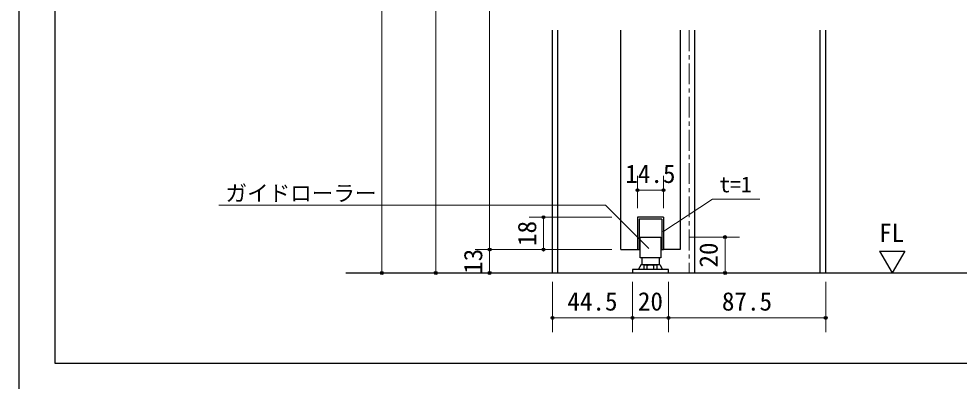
# Model space of a CAD drawing. Units: millimetres, scale not verified. Extents: x -797 to 803, y -560 to 560.
# Drawn here: x -797 to -274, y -34 to 168 of the extents above; entities that cross this region are included whole.
import ezdxf
from ezdxf.enums import TextEntityAlignment as Align

# ---------------------------------------------------------------- set-up
doc = ezdxf.new("R2010")
doc.units = ezdxf.units.MM
doc.header["$LTSCALE"] = 4
doc.header["$PDMODE"] = 32
doc.header["$PDSIZE"] = 1.6
doc.linetypes.add('USER11', pattern=[4.619272, 2.886781, -0.577497, 0.577497, -0.577497])
doc.layers.add('0-0', color=7, linetype='Continuous', lineweight=25)
doc.layers.add('2-0', color=7, linetype='Continuous', lineweight=25)
doc.styles.add('ＭＳ ゴシック', font='')
doc.styles.get('ＭＳ ゴシック').set_extended_font_data('MS Gothic')

msp = doc.modelspace()

# ---------------------------------------------------------------- linework, layer by layer
at = {"layer": '0-0'}
for p, q in [((-797.351, 560), (-797.351, -560)), ((-777.351, 540), (-777.351, -24)), ((-777.351, -24), (154.649, -24))]:
    msp.add_line(p, q, dxfattribs=at)
at = {"layer": '2-0', "color": 4, "lineweight": 9}
for p, q in [((-595.378, 26.197), (-595.378, 429.853)), ((-565.378, 26.197), (-565.378, 393.853)), ((-535.378, 39.194), (-535.378, 385.853)), ((-453.128, 80.195), (-453.128, 62.195)), ((-438.629, 80.195), (-438.629, 62.195)), ((-453.128, 72.195), (-438.629, 72.195)), ((-685.991, 63.864), (-470.843, 63.864)), ((-470.843, 63.864), (-446.824, 39.847)), ((-513.378, 57.195), (-467.378, 57.195)), ((-505.378, 39.194), (-505.378, 57.195)), ((-396.379, 46.194), (-424.379, 46.194)), ((-404.379, 26.197), (-404.379, 46.194)), ((-543.378, 39.194), (-505.378, 39.194)), ((-535.378, 26.197), (-535.378, 39.194)), ((-513.378, 39.194), (-467.378, 39.194)), ((-603.378, 26.197), (-565.378, 26.197)), ((-573.378, 26.197), (-535.378, 26.197)), ((-543.378, 26.197), (-505.378, 26.197)), ((-396.379, 26.197), (-424.379, 26.197)), ((-500.378, -6.803), (-500.378, 21.197)), ((-455.878, -6.803), (-455.878, 21.197)), ((-435.877, -6.803), (-435.877, 21.197)), ((-348.38, -6.803), (-348.38, 21.197)), ((-500.378, 1.197), (-455.878, 1.197)), ((-455.878, 1.197), (-435.877, 1.197)), ((-435.877, 1.197), (-348.38, 1.197))]:
    msp.add_line(p, q, dxfattribs=at)
at = {"layer": '2-0'}
for p, q in [((-500.378, 26.197), (-500.378, 161.197)), ((-497.377, 26.197), (-497.377, 161.197)), ((-462.378, 39.194), (-462.378, 161.197)), ((-429.378, 161.197), (-429.378, 39.193)), ((-421.378, 161.197), (-421.378, 26.197)), ((-351.378, 26.197), (-351.378, 161.197)), ((-348.38, 26.197), (-348.38, 161.197)), ((-453.128, 57.195), (-453.128, 39.195)), ((-438.629, 57.195), (-453.128, 57.195)), ((-439.629, 56.195), (-452.13, 56.195)), ((-452.129, 56.195), (-452.129, 39.194)), ((-439.629, 56.195), (-439.629, 39.194)), ((-438.629, 57.195), (-438.629, 39.195)), ((-462.378, 39.194), (-453.128, 39.194)), ((-453.128, 39.194), (-452.129, 39.194)), ((-439.629, 39.194), (-438.627, 39.194)), ((-429.378, 39.194), (-438.629, 39.194)), ((-318.353, 38.319), (-311.351, 26.197)), ((-450.628, 34.695), (-450.628, 31)), ((-441.129, 34.695), (-441.129, 31)), ((-615.378, 26.197), (-116.768, 26.197)), ((-455.878, 28.195), (-455.878, 26.197)), ((-455.878, 26.197), (-435.877, 26.197)), ((-451.129, 30.998), (-452.55, 28.233)), ((-451.129, 30.998), (-440.628, 30.998)), ((-449.029, 30.694), (-449.632, 30.348)), ((-449.631, 30.347), (-449.631, 28.196)), ((-442.729, 30.694), (-449.03, 30.694)), ((-447.755, 30.347), (-447.881, 30.418)), ((-447.755, 28.195), (-447.755, 30.346)), ((-444.001, 30.347), (-443.875, 30.418)), ((-444.001, 28.195), (-444.001, 30.346)), ((-442.729, 30.694), (-442.124, 30.348)), ((-442.125, 28.195), (-442.125, 30.346)), ((-440.629, 30.998), (-439.186, 28.194))]:
    msp.add_line(p, q, dxfattribs=at)
at = {"layer": '2-0', "color": 4, "linetype": 'USER11', "lineweight": 9}
msp.add_line((-424.379, 161.197), (-424.379, 26.197), dxfattribs=at)
at = {"layer": '2-0', "color": 4, "lineweight": 9}
msp.add_lwpolyline([(-385.022, 67.219), (-411.44, 67.219), (-439.088, 49.123)], dxfattribs=at)
at = {"layer": '2-0'}
for points in [[(-440.129, 34.695), (-451.629, 34.695), (-451.629, 46.195)], [(-451.629, 46.194), (-440.129, 46.194), (-440.129, 34.694)], [(-318.353, 38.319), (-304.356, 38.319), (-311.351, 26.197)], [(-435.879, 26.197), (-435.879, 28.195), (-455.879, 28.195)]]:
    msp.add_lwpolyline(points, dxfattribs=at)
for centre, radius, start, end in [((-448.696, 29.023), 1.613, 114.55198, 120.13029), ((-448.696, 29.025), 1.612, 109.02344, 114.55039), ((-448.695, 29.022), 1.615, 103.54507, 109.02267), ((-448.694, 29.018), 1.619, 98.10811, 103.54497), ((-448.694, 29.014), 1.623, 92.69885, 98.10848), ((-448.694, 29.012), 1.625, 87.30055, 92.69945), ((-448.694, 29.012), 1.625, 81.89542, 87.30115), ((-448.693, 29.015), 1.623, 76.46664, 81.89581), ((-448.693, 29.017), 1.62, 71.00029, 76.46658), ((-448.692, 29.018), 1.619, 65.48723, 70.99958), ((-448.693, 29.016), 1.621, 59.92484, 65.48571), ((-445.875, 24.416), 6.221, 104.36922, 107.58114), ((-445.877, 24.422), 6.215, 101.16589, 104.36907), ((-445.878, 24.426), 6.212, 97.96997, 101.16579), ((-445.878, 24.427), 6.21, 94.77966, 97.96992), ((-445.878, 24.428), 6.21, 91.59283, 94.77963), ((-445.878, 24.428), 6.21, 88.40719, 91.59281), ((-445.878, 24.428), 6.21, 85.22037, 88.40717), ((-445.878, 24.427), 6.21, 82.03008, 85.22034), ((-445.878, 24.426), 6.212, 78.83421, 82.03003), ((-445.879, 24.422), 6.215, 75.63093, 78.83411), ((-445.88, 24.416), 6.221, 72.41886, 75.63078), ((-443.06, 29.013), 1.625, 114.53, 120.0763), ((-443.063, 29.018), 1.619, 109.02076, 114.52824), ((-443.063, 29.02), 1.617, 103.55115, 109.01974), ((-443.063, 29.019), 1.619, 98.11508, 103.55074), ((-443.063, 29.017), 1.62, 92.70184, 98.11509), ((-443.063, 29.015), 1.622, 87.29792, 92.70208), ((-443.063, 29.015), 1.622, 81.88882, 87.29817), ((-443.063, 29.015), 1.622, 76.46089, 81.88885), ((-443.063, 29.015), 1.622, 71.00321, 76.46051), ((-443.064, 29.012), 1.625, 65.50931, 71.00225), ((-443.067, 29.005), 1.633, 59.97865, 65.50763)]:
    msp.add_arc(centre, radius, start, end, dxfattribs=at)
at = {"layer": '2-0', "color": 4}
for p in [(-453.128, 72.195), (-438.629, 72.195), (-505.378, 57.195), (-404.379, 46.194), (-535.378, 39.194), (-505.378, 39.194), (-595.378, 26.197), (-565.378, 26.197), (-535.378, 26.197), (-404.379, 26.197), (-500.378, 1.197), (-455.878, 1.197), (-435.877, 1.197), (-348.38, 1.197)]:
    msp.add_point(p, dxfattribs=at)

# ---------------------------------------------------------------- texts
at = {"layer": '2-0', "style": 'ＭＳ ゴシック'}
for s, height, p in [('14.5', 10.26, (-459.878, 73.195)), ('t=1', 8.798, (-407.537, 68.428)), ('ガイドローラー', 8.798, (-682.334, 63.531)), ('FL', 10.26, (-318.691, 40.35)), ('44.5', 10.26, (-492.128, 2.197)), ('20', 10.26, (-452.878, 2.197)), ('87.5', 10.26, (-406.129, 2.197))]:
    msp.add_text(s, height=height, dxfattribs=at).set_placement(p, align=Align.BOTTOM_LEFT)
for s, p in [('18', (-506.378, 41.194)), ('20', (-405.379, 29.195)), ('13', (-536.378, 25.695))]:
    msp.add_text(s, height=10.26, rotation=90, dxfattribs=at).set_placement(p, align=Align.BOTTOM_LEFT)

doc.saveas('drawing.dxf')
